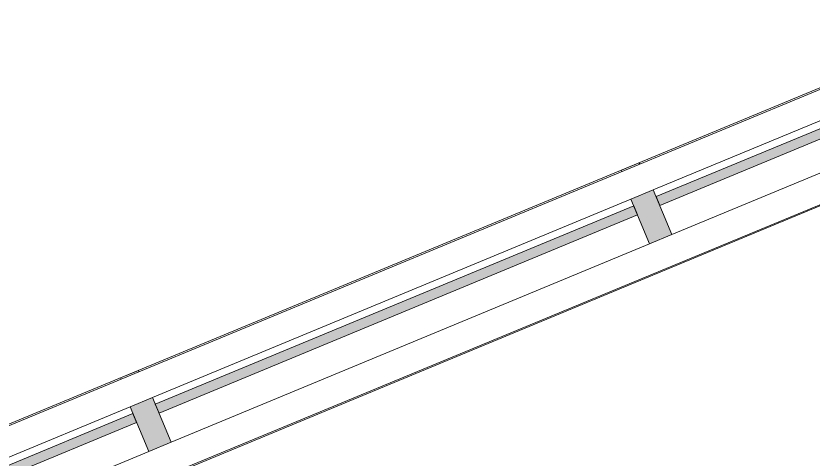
# Model space of a CAD drawing. Header units: inches. Extents: x 488 to 2071, y 800 to 2512.
# Drawn here: x 1396.4 to 1478.7, y 2466.7 to 2512.4 of the extents above; entities that cross this region are included whole.
import ezdxf

# ---------------------------------------------------------------- set-up
doc = ezdxf.new("R2010")
doc.units = ezdxf.units.IN
doc.header["$MEASUREMENT"] = 0
for name, color, linetype, lineweight in [('A-Flor-Shel-Tptn', 8, 'Continuous', 9), ('A-GLAZ-CURT', 52, 'Continuous', 9), ('A-GLAZ-CWMG', 51, 'Continuous', 13), ('A-Glaz-Shel', 8, 'Continuous', 9), ('A-Glaz-Shel-Sill', 8, 'Continuous', 9), ('A-WALL', 113, 'Continuous', 9)]:
    doc.layers.add(name, color=color, linetype=linetype, lineweight=lineweight)

# ---------------------------------------------------------------- blocks, each defined once
blk = doc.blocks.new('Revit Link EDITED_dwg_MUL4-5488113-Level 1 POWER')
at = {"layer": 'A-Glaz-Shel', "color": 7, "flags": 128}
for points in [[(-1, 6.125), (-1, 6.25), (1, 6.25), (1, 6.125)], [(55, 6.125), (55, 6.25), (57, 6.25), (57, 6.125)]]:
    blk.add_lwpolyline(points, dxfattribs=at)
blk = doc.blocks.new('Revit Link EDITED_dwg-5488103-Level 1 POWER')
at = {"layer": 'A-Glaz-Shel-Sill', "color": 7, "flags": 128}
for points in [[(2027.095, 2231.288), (2027.095, 2292.976), (1497.373, 2512.394), (550.598, 2120.226), (488.053, 1969.229)], [(1414.196, 2465.764), (1497.373, 2500.217), (1593.763, 2460.291)]]:
    blk.add_lwpolyline(points, dxfattribs=at)
at = {"extrusion": (0, 0, -1), "zscale": -1, "rotation": 337.4999999999797}
blk.add_blockref('Revit Link EDITED_dwg_MUL4-5488113-Level 1 POWER', (-1462.23, 2491.072), dxfattribs=at)
blk = doc.blocks.new('System Panel - Glazed-5309580-Level 1 POWER')
at = {"layer": 'A-GLAZ-CURT'}
blk.add_hatch(color=7, dxfattribs=at).paths.add_polyline_path([(-17.258, 0.75), (17.258, 0.75), (17.258, 1.75), (-17.258, 1.75)], flags=0)
at = {"layer": 'A-GLAZ-CURT', "color": 55, "lineweight": 20}
for p, q in [((17.258, 1.75), (-17.258, 1.75)), ((-17.258, 1.75), (-17.258, 0.75)), ((17.258, 0.75), (17.258, 1.75)), ((-17.258, 0.75), (17.258, 0.75))]:
    blk.add_line(p, q, dxfattribs=at)
blk = doc.blocks.new('System Panel - Glazed-5309578-Level 1 POWER')
at = {"layer": 'A-GLAZ-CURT'}
blk.add_hatch(color=7, dxfattribs=at).paths.add_polyline_path([(26.75, 0.75), (26.75, 1.75), (-26.75, 1.75), (-26.75, 0.75), (20.686, 0.75)], flags=0)
at = {"layer": 'A-GLAZ-CURT', "color": 55, "lineweight": 20}
for p, q in [((26.75, 1.75), (-26.75, 1.75)), ((-26.75, 1.75), (-26.75, 0.75)), ((26.75, 0.75), (26.75, 1.75)), ((-26.75, 0.75), (26.75, 0.75))]:
    blk.add_line(p, q, dxfattribs=at)
blk = doc.blocks.new('Rectangular Mullion - 2_5_ x 5_ rectangular-5309583-Level 1 POWER')
at = {"layer": 'A-GLAZ-CWMG', "lineweight": 9}
blk.add_hatch(color=7, dxfattribs=at).paths.add_polyline_path([(-1.25, 2.5), (1.25, 2.5), (1.25, -2.5), (-1.25, -2.5), (-1.25, -0.75)], flags=0)
at = {"layer": 'A-GLAZ-CWMG', "color": 55, "lineweight": 20}
for p, q in [((-1.25, 2.5), (1.25, 2.5)), ((-1.25, -2.5), (-1.25, 2.5)), ((1.25, 2.5), (1.25, -2.5)), ((1.25, -2.5), (-1.25, -2.5))]:
    blk.add_line(p, q, dxfattribs=at)
blk = doc.blocks.new('Rectangular Mullion - 2_5_ x 5_ rectangular-5308301-Level 1 POWER')
at = {"layer": 'A-GLAZ-CWMG', "lineweight": 9}
for p, q in [((1494.107, 2507.658), (1462.218, 2494.449)), ((1496.02, 2503.039), (1464.131, 2489.83))]:
    blk.add_line(p, q, dxfattribs=at)
blk = doc.blocks.new('Rectangular Mullion - 2_5_ x 5_ rectangular-5308166-Level 1 POWER')
at = {"layer": 'A-GLAZ-CWMG', "lineweight": 9}
for p, q in [((1459.908, 2493.493), (1410.481, 2473.019)), ((1461.822, 2488.873), (1412.394, 2468.4))]:
    blk.add_line(p, q, dxfattribs=at)

msp = doc.modelspace()

# ---------------------------------------------------------------- linework, layer by layer
at = {"layer": 'A-WALL'}
for p, q in [((552.799, 2121.003), (1483.001, 2506.305)), ((1495.741, 2499.676), (1414.147, 2465.878))]:
    msp.add_line(p, q, dxfattribs=at)

# ---------------------------------------------------------------- block references
at = {"layer": 'A-Flor-Shel-Tptn', "color": 7}
msp.add_blockref('Revit Link EDITED_dwg-5488103-Level 1 POWER', (0, 0), dxfattribs=at)
at = {"layer": 'A-GLAZ-CURT', "rotation": 22.49999999995562}
for name, p in [('System Panel - Glazed-5309580-Level 1 POWER', (1479.119, 2498.744)), ('System Panel - Glazed-5309578-Level 1 POWER', (1436.151, 2480.946)), ('System Panel - Glazed-5309578-Level 1 POWER', (1384.414, 2459.516))]:
    msp.add_blockref(name, p, dxfattribs=at)
at = {"layer": 'A-GLAZ-CWMG', "lineweight": 9}
for name, p in [('Rectangular Mullion - 2_5_ x 5_ rectangular-5308301-Level 1 POWER', (0, 0)), ('Rectangular Mullion - 2_5_ x 5_ rectangular-5308166-Level 1 POWER', (0, 0)), ('Rectangular Mullion - 2_5_ x 5_ rectangular-5308166-Level 1 POWER', (-51.737, -21.43))]:
    msp.add_blockref(name, p, dxfattribs=at)
at = {"layer": 'A-GLAZ-CWMG', "lineweight": 9, "extrusion": (0, 0, -1), "rotation": 157.5000000000444}
for p in [(-1462.02, 2491.661), (-1410.283, 2470.231)]:
    msp.add_blockref('Rectangular Mullion - 2_5_ x 5_ rectangular-5309583-Level 1 POWER', p, dxfattribs=at)

doc.saveas('drawing.dxf')
